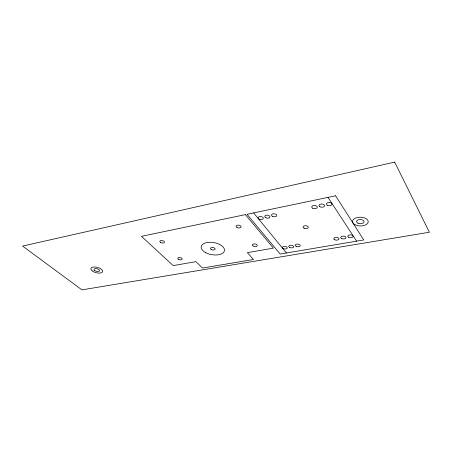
<?xml version="1.0" encoding="UTF-8"?>
<svg xmlns="http://www.w3.org/2000/svg" width="452" height="452" viewBox="0 0 452 452"><rect width="100%" height="100%" fill="white"/><g stroke="black" fill="none" stroke-linecap="round" stroke-linejoin="round"><path stroke-width="0.68" d="M253.634 212.903L286.421 252.973M327.994 197.377L356.622 241.148M394.681 162.127L22.6 246.074L81.925 289.873L429.4 232.238L394.681 162.127M245.391 214.627L141.442 236.334L173.218 265.606L195.914 261.646L202.485 268.036L253.51 259.488L247.363 252.662L273.42 248.114L245.391 214.627M335.593 195.789L247.029 214.282L280.15 254.03L363.753 239.95L335.593 195.789M205.603 252.611A11.803 6.125 9.7 0 0 224.395 250.95A11.803 6.125 9.7 0 0 208.496 242.357A11.803 6.125 9.7 0 0 205.603 252.611M160.641 242.458A2.35 1.209 12.4 0 0 164.432 242.379A2.35 1.209 12.4 0 0 161.42 240.492A2.35 1.209 12.4 0 0 160.641 242.458M236.995 227.463A2.526 1.396 8.3 0 0 241.057 227.017A2.526 1.396 8.3 0 0 237.701 225.136A2.526 1.396 8.3 0 0 236.995 227.463M178.489 259.301A2.266 1.13 11.2 0 0 182.184 259.25A2.266 1.13 11.2 0 0 179.331 257.493A2.266 1.13 11.2 0 0 178.489 259.301M253.03 245.905A2.435 1.288 7.3 0 0 257.132 245.826A2.435 1.288 7.3 0 0 254.346 243.894A2.435 1.288 7.3 0 0 253.03 245.905M354.956 224.723A7.882 4.384 0.8 0 0 368.03 222.666A7.882 4.384 0.8 0 0 358.097 217.367A7.882 4.384 0.8 0 0 354.956 224.723M92.123 270.861A6.091 2.763 14.6 0 0 102.288 272.194A6.091 2.763 14.6 0 0 95.864 267.047A6.091 2.763 14.6 0 0 92.123 270.861M94.564 270.449A2.893 1.311 14.6 0 0 99.389 271.07A2.893 1.311 14.6 0 0 96.321 268.635A2.893 1.311 14.6 0 0 94.564 270.449M357.882 223.164A3.746 2.085 0.8 0 0 364.018 222.056A3.746 2.085 0.8 0 0 359.131 219.638A3.746 2.085 0.8 0 0 357.882 223.164M304.128 228.26A2.622 1.458 4.2 0 0 308.304 227.492A2.622 1.458 4.2 0 0 304.688 225.785A2.622 1.458 4.2 0 0 304.128 228.26M265.923 217.796A2.622 1.492 6.5 0 0 269.991 216.977A2.622 1.492 6.5 0 0 266.256 215.237A2.622 1.492 6.5 0 0 265.923 217.796M258.872 218.909A2.605 1.475 6.9 0 0 263.217 218.627A2.605 1.475 6.9 0 0 260.075 216.536A2.605 1.475 6.9 0 0 258.872 218.909M272.635 216.435A2.639 1.509 6 0 0 276.754 215.61A2.639 1.509 6 0 0 273.014 213.852A2.639 1.509 6 0 0 272.635 216.435M319.892 206.711A2.78 1.616 2.8 0 0 324.519 206.106A2.78 1.616 2.8 0 0 321.084 204.033A2.78 1.616 2.8 0 0 319.892 206.711M327.48 205.344A2.802 1.633 2.2 0 0 332.005 204.434A2.802 1.633 2.2 0 0 328.225 202.564A2.802 1.633 2.2 0 0 327.48 205.344M312.829 208.304A2.757 1.599 3.3 0 0 317.247 207.423A2.757 1.599 3.3 0 0 313.473 205.581A2.757 1.599 3.3 0 0 312.829 208.304M289.868 247.572A2.48 1.316 5.3 0 0 293.687 246.792A2.48 1.316 5.3 0 0 290.094 245.306A2.48 1.316 5.3 0 0 289.868 247.572M341.571 238.481A2.627 1.418 2.2 0 0 345.944 237.933A2.627 1.418 2.2 0 0 342.678 236.136A2.627 1.418 2.2 0 0 341.571 238.481M296.218 246.413A2.497 1.328 4.9 0 0 300.173 245.735A2.497 1.328 4.9 0 0 296.704 244.153A2.497 1.328 4.9 0 0 296.218 246.413M283.082 248.476A2.463 1.305 5.7 0 0 287.184 248.171A2.463 1.305 5.7 0 0 284.161 246.363A2.463 1.305 5.7 0 0 283.082 248.476M334.751 239.763A2.605 1.401 2.6 0 0 338.972 239.04A2.605 1.401 2.6 0 0 335.486 237.385A2.605 1.401 2.6 0 0 334.751 239.763M348.758 237.345A2.65 1.429 1.8 0 0 353.08 236.605A2.65 1.429 1.8 0 0 349.582 234.927A2.65 1.429 1.8 0 0 348.758 237.345M211.157 249.402A2.362 1.226 9.7 0 0 215.067 249.329A2.362 1.226 9.7 0 0 212.208 247.459A2.362 1.226 9.7 0 0 211.157 249.402"/></g></svg>
